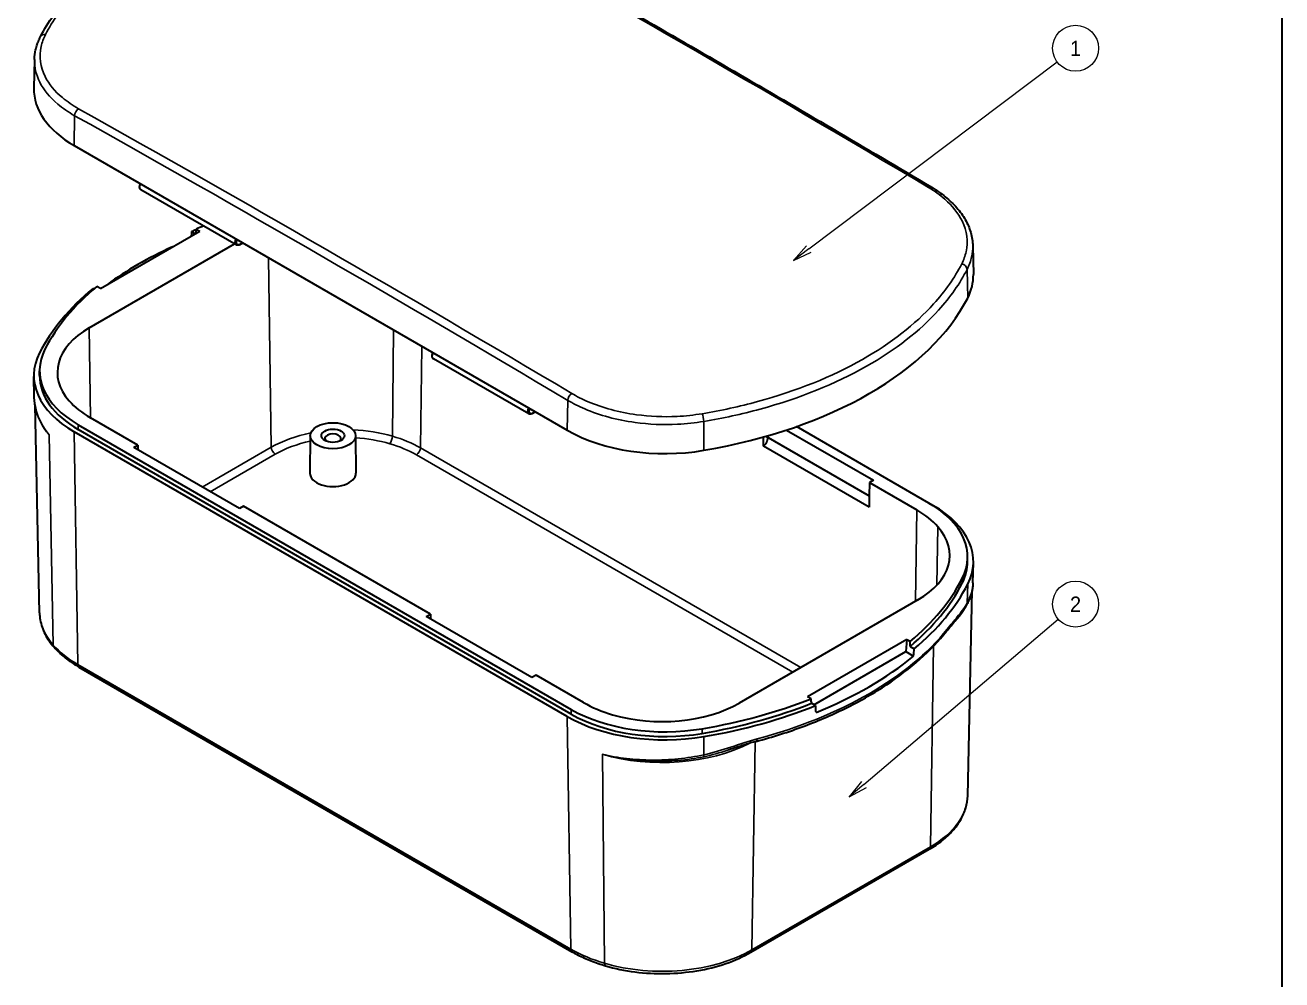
# Model space of a CAD drawing. Header units: millimetres. Extents: x -310 to 1154, y 4 to 285.
# Drawn here: x -158.3 to -49, y 46.3 to 129.3 of the extents above; entities that cross this region are included whole.
import ezdxf

# ---------------------------------------------------------------- set-up
doc = ezdxf.new("R2010")
doc.units = ezdxf.units.MM
for name, color, linetype, lineweight in [('Border (ISO)', 7, 'Continuous', 35), ('Symbol (TK)', 100, 'Continuous', 18), ('Visible (ISO)', 7, 'Continuous', 35), ('Visible Narrow (ISO)', 7, 'Continuous', 25)]:
    doc.layers.add(name, color=color, linetype=linetype, lineweight=lineweight)
doc.styles.add('Note Text (TK2)', font='')
doc.styles.get('Note Text (TK2)').set_extended_font_data('MS PGothic')

# ---------------------------------------------------------------- blocks, each defined once
blk = doc.blocks.new('図面枠 tk図枠')
at = {"layer": 'Border (ISO)'}
blk.add_line((405.4999999999999, 289), (405.4999999999999, 8.000000000000007), dxfattribs=at)
blk = doc.blocks.new('バルーン1')
at = {"layer": 'Symbol (TK)', "color": 100}
for p, q in [((343.7495372874341, 166.109011233492), (376.1847894253339, 190.515735871384)), ((343.4489047503536, 166.5085360483015), (341.7519132133865, 164.6058485480898)), ((343.7495372874341, 166.109011233492), (341.7519132133865, 164.6058485480898)), ((341.7519132133865, 164.6058485480898), (344.0501698245145, 165.7094864186825))]:
    blk.add_line(p, q, dxfattribs=at)
at = {"layer": 'Symbol (TK)'}
blk.add_circle((378.574215205844, 192.3137196459404), 3.000000044703483, dxfattribs=at)
at = {"layer": 'Symbol (TK)', "color": 7, "insert": (378.574215205844, 192.2903278333663), "char_height": 2.000000029802322, "attachment_point": 5, "style": 'Note Text (TK2)'}
blk.add_mtext('1', dxfattribs=at)
blk = doc.blocks.new('バルーン2')
at = {"layer": 'Symbol (TK)', "color": 100}
for p, q in [((350.9465662301813, 96.22818244977631), (376.2919072573405, 117.8186583668336)), ((350.6223330004037, 96.60880406333497), (349.043458162388, 94.60701630088843)), ((350.9465662301813, 96.22818244977631), (349.043458162388, 94.60701630088843)), ((349.043458162388, 94.60701630088843), (351.270799459959, 95.84756083621764))]:
    blk.add_line(p, q, dxfattribs=at)
at = {"layer": 'Symbol (TK)'}
blk.add_circle((378.574215205844, 119.7628466397264), 3.000000044703483, dxfattribs=at)
at = {"layer": 'Symbol (TK)', "color": 7, "insert": (378.574215205844, 119.7453027808779), "char_height": 2.000000029802322, "attachment_point": 5, "style": 'Note Text (TK2)'}
blk.add_mtext('2', dxfattribs=at)

msp = doc.modelspace()

# ---------------------------------------------------------------- linework, layer by layer
at = {"layer": 'Visible (ISO)'}
for p, q in [((-157.534722457071, 126.3397867099045), (-157.588070131248, 123.8445295568153)), ((-154.0742655781753, 118.8600380662463), (-111.1774701630865, 94.0935616859727)), ((-139.9857928035016, 110.2180330814506), (-148.2732788739859, 115.0028153951498)), ((-143.4650014131304, 111.5993244165609), (-143.1551398043589, 111.4204257333252)), ((-151.7950807467379, 106.4321535044602), (-143.1551398043589, 111.4204257333252)), ((-143.8610550885046, 111.3840207248685), (-143.5396251085803, 111.1984430394336)), ((-152.7602740180618, 103.0079686090757), (-140.1289344147815, 110.3006759292552)), ((-139.6872388284268, 110.238679473473), (-139.414436646824, 110.3961818864569)), ((-75.89724239771078, 110.1481272127174), (-75.84386045661915, 107.6512672762828)), ((-152.3654067866507, 106.3889002039853), (-152.4391322036274, 106.431465593323)), ((-151.7950807467379, 106.4321535044602), (-152.1049423555093, 106.611052187696)), ((-114.5299486807858, 95.52109462475158), (-122.8174347512701, 100.3058769384509)), ((-157.550279865033, 97.00277701361466), (-157.588070131248, 98.7703598285146)), ((-157.0889842039367, 98.85587183351716), (-157.0889842039367, 99.26412012398106)), ((-157.0960849525626, 78.22386324107009), (-157.4820880688469, 96.2785779382105)), ((-148.5419417447166, 92.7969191453617), (-152.6662233131905, 95.17807421913398)), ((-114.2313947057109, 95.54174101677398), (-113.9585925241082, 95.69924342975786)), ((-153.720712187582, 94.56926478364659), (-110.8239167724933, 69.80278840337286)), ((-110.8239167724933, 69.394540112909), (-153.720712187582, 94.16101649318273)), ((-92.10984107336527, 94.11469074115536), (-84.53643545255728, 89.74218296729963)), ((-79.71121840028522, 87.76571318378278), (-91.22800205927815, 94.41493132950109)), ((-111.1774701630866, 69.19041596767704), (-154.0742655781753, 93.95689234795083)), ((-133.5302628128438, 93.6239798183564), (-133.5651696193778, 90.35811786050031)), ((-129.6001525848583, 93.6239798183564), (-129.5652457783243, 90.35811786050031)), ((-94.11443670378401, 92.70593926973214), (-94.10240268115643, 93.50897080075947)), ((-93.89206331191635, 93.56837817932256), (-84.9073276482786, 88.38103862532364)), ((-148.8954951353099, 92.59279500012978), (-148.5419417447166, 92.7969191453617)), ((-139.7031069798847, 87.28556722409957), (-148.8954951353099, 92.59279500012978)), ((-148.5419417447166, 92.7969191453617), (-148.5356608132619, 92.38504455743168)), ((-84.92204854835887, 87.39871149370191), (-94.11443670378401, 92.70593926973214)), ((-84.53643545255728, 89.74218296729963), (-84.8899888431505, 89.53805882206768)), ((-84.8899888431505, 89.53805882206768), (-84.9073276482786, 88.38103862532364)), ((-84.8899888431505, 89.53805882206768), (-80.76570727467666, 87.15690374829548)), ((-139.3495535892915, 87.48969136933152), (-139.7031069798847, 87.28556722409957)), ((-123.0860976220009, 78.09998068866264), (-139.3495535892915, 87.48969136933152)), ((-84.9073276482786, 88.38103862532364), (-84.92204854835887, 87.39871149370191)), ((-79.71121840028522, 87.76571318378278), (-79.35766500969194, 87.56158903855089)), ((-76.3429463839305, 82.66260955298452), (-76.3429463839305, 83.07085784344838)), ((-75.88136092538346, 80.82306957259772), (-75.84386045661915, 82.57709754798196)), ((-76.33584563530448, 62.29801509494819), (-75.95385840166966, 80.16489292644127)), ((-80.67165656980534, 79.32700935835362), (-96.2076529968241, 70.35729763908529)), ((-123.4396510125941, 77.89585654343074), (-123.0860976220009, 78.09998068866264)), ((-114.247262857169, 72.5886287674005), (-123.4396510125941, 77.89585654343074)), ((-123.0860976220009, 78.09998068866264), (-123.0798166905461, 77.68810610073263)), ((-81.6368498411293, 75.90282446296914), (-90.2767907835082, 70.91455223410418)), ((-81.6368498411293, 75.90282446296914), (-81.71417962519944, 74.8375573651602)), ((-81.6368498411293, 75.90282446296914), (-81.32698823235783, 75.7239257797334)), ((-89.71552878399021, 70.21797627445216), (-81.71417962519944, 74.8375573651602)), ((-81.71417962519944, 74.8375573651602), (-81.04023548135733, 74.44845553229419)), ((-81.35220415329059, 75.29451881068849), (-80.99279838423973, 75.0870157931787)), ((-153.6620934620657, 73.49377037235115), (-110.765298046977, 48.72729399207742)), ((-113.8937094665758, 72.79275291263247), (-114.247262857169, 72.5886287674005)), ((-109.7694278981019, 70.41159783886025), (-113.8937094665758, 72.79275291263247)), ((-89.9669291747367, 70.73565355086845), (-90.2767907835082, 70.91455223410418)), ((-89.57087549936251, 70.13446066163317), (-89.93028126841337, 70.34196367914302)), ((-95.21178284794897, 48.67299379230246), (-79.67578642093017, 57.64270551157085))]:
    msp.add_line(p, q, dxfattribs=at)
for centre, major_axis, ratio, start_param, end_param in [((-145.5889842039368, 123.7590175518127), (-11.99999999999991, -6.1e-15), 0.5773502691896261, 6.270842399003552, 7.06858347057704), ((-124.4941398869865, 95.24997188835368), (33.999999999999, -2.0221e-12), 0.5773502691896257, 2.162918053327027, 2.176833871888998), ((-124.4941398869856, 38.64200770247902), (-22.80443840287539, -326.6003450468995), 0.0751374536216776, 4.492353554265561, 4.493536510390823), ((-124.4941398869391, 95.65822017877719), (-33.50000000008348, -5.9e-15), 0.5773502691896258, 5.291009189668802, 5.314391843359492), ((-119.6764976001099, 105.008102977818), (23.28236235935908, 332.9176009667063), 0.0736307712970752, 1.556793042280321, 1.557955686728464), ((-124.4941398869862, 94.63759945265787), (33.98690870130302, -2.0206e-12), 0.5773502691896258, 2.238053047938139, 2.474335932447093), ((-87.84294638393077, 107.5657552712802), (12.00000000000023, 7.4e-15), 0.5773502691896262, 5.995335667453897, 6.295528215355614), ((-124.4941398869856, 95.24997188835333), (-34.00000000000002, -9.6e-15), 0.577350269189626, 5.67714776208562, 5.995335667453891), ((-124.4941398869856, 95.65822017881719), (-33.50000000000002, -1.18e-14), 0.577350269189626, 5.681182444204751, 5.995335667453888), ((-108.9377907008816, 111.171655216444), (33.99999999999997, 2.07e-14), 0.5773502691896263, 5.000238620110387, 5.995335667453895), ((-146.0441507923072, 99.13041305677564), (-9.498032552431116, -1.9e-15), 0.5773502691896258, 5.497787143782137, 6.753845792323913), ((-145.5889842039367, 98.85587183351716), (-12.00000000000001, -7e-16), 0.5773502691896258, 5.99533566745389, 7.068583470577034), ((-145.5889842039366, 99.26412012398106), (-11.50000000000001, -2.6e-15), 0.577350269189626, 5.995335667453891, 7.068583470577032), ((-145.5889842039366, 98.85587183351716), (-11.50000000000004, -7e-16), 0.577350269189626, 0, 0.7853981633974457), ((-145.5889842039368, 99.26412012398102), (-10.00872753246395, -1.5e-15), 0.577350269189626, 0.4706604851443262, 0.7853981633974519), ((-102.6921887888479, 98.99254117153907), (11.99999999999999, 7.216e-13), 0.577350269189626, 3.926990816987002, 5.000238620110261), ((-131.5652076988511, 93.37203907912595), (-0.6973820393504907, -2e-16), 0.5773502691896258, 2.542496383294432, 6.882281577474945), ((-94.15324156585817, 93.1713797592459), (-0.3000000000000356, -0.5196152422706535), 0.577350269189626, 0.8769901088389352, 2.482693020673805), ((-131.5652076988511, 90.35099240278697), (1.999999999999996, 5e-16), 0.5773502691896258, 3.135421787032491, 6.289356173736895), ((-87.84294638393047, 83.07085784344838), (11.49999999999997, 1.9e-15), 0.577350269189626, 5.995335667453891, 7.068583470577034), ((-87.8429463839305, 82.66260955298452), (12, 1.5e-15), 0.5773502691896258, 5.995335667453892, 7.068583470577036), ((-87.8429463839305, 83.07085784344838), (10.00872753246413, 0), 0.577350269189626, 0.4706604851442773, 0.7853981633974474), ((-87.3877797955599, 83.20456491065374), (9.498032552431113, 1.5e-15), 0.5773502691896258, 5.497787143782137, 6.753845792323862), ((-87.84294638393062, 82.66260955298452), (11.5000000000001, 1.3e-15), 0.577350269189626, 5.995335667453893, 6.283185307179586), ((-108.9377907008816, 86.67675778861224), (33.50000000000002, 7.4e-15), 0.577350269189626, 5.681182444204754, 5.995335667453891), ((-108.9377907008817, 86.26850949814838), (33.50000000000013, 5.2e-15), 0.5773502691896261, 5.67985453483998, 5.995335667453889), ((-108.9377907008811, 86.26850949814826), (33.99999999999955, 5.2e-15), 0.5773502691896258, 5.677147762085618, 5.995335667453892), ((-108.9377907008815, 29.66054531227434), (22.80443840287538, 326.6003450468995), 0.0751374536216775, 4.857816245746017, 4.859144155110791), ((-108.9377907008814, 85.65613706245249), (-33.98690870130361, 2.0162e-12), 0.5773502691896258, 2.178725827434423, 2.533663152950841), ((-104.1201484140058, 96.02664058761337), (-23.28236235935928, -332.9176009667076), 0.073630771297075, 1.511085598788916, 1.51300756910132), ((-102.6921887888479, 74.49764374370733), (-10.00872753246427, -2.2e-15), 0.577350269189626, 0.7853981633974528, 1.100135841650651), ((-102.9237762225787, 74.23485319138541), (-9.498032552431104, 5.655e-13), 0.577350269189626, 1.100135841650811, 2.356194490192585), ((-108.9377907008815, 86.67675778861224), (33.50000000000001, 5.2e-15), 0.5773502691896257, 5.000238620110383, 5.314391843359521), ((-108.9377907008815, 86.26850949814826), (-33.49999999999984, 1.991e-12), 0.5773502691896258, 1.858645966520667, 2.174127099134645), ((-108.9377907008815, 86.26850949814838), (-33.99999999999999, 2.0236e-12), 0.5773502691896258, 1.858645966520668, 2.176833871889005), ((-108.9377907008815, 29.66054531227411), (24.88604458920017, -299.2725771155107), 0.0749357250098633, 1.70091894430087, 1.702246853665644), ((-113.7554329877572, 90.46370644523904), (-25.31947148863827, 305.0593156075027), 0.073437044935262, 4.63768343234298, 4.639605402655385), ((-102.692188788848, 74.08939545324341), (-11.99999999999996, -2.2e-15), 0.5773502691896258, 0.7853981633974492, 1.858645966520592), ((-102.692188788848, 74.49764374370727), (11.49999999999999, 6.883e-13), 0.5773502691896257, 3.926990816987, 5.000238620110259), ((-102.692188788848, 74.08939545324341), (-11.5, -1.9e-15), 0.5773502691896258, 0.7853981633974492, 1.85864596652059)]:
    msp.add_ellipse(centre, major_axis=major_axis, ratio=ratio, start_param=start_param, end_param=end_param, dxfattribs=at)
for major_axis in [(-1.965092528836963, -5e-16), (-0.9999999999999992, -6.01e-14)]:
    msp.add_ellipse((-131.5652076988511, 93.61697872649783), major_axis=major_axis, ratio=0.5773502691896258, dxfattribs=at)
for points, knots in [([(-157.0095686028713, 128.3404191698353), (-156.6833368711867, 128.9742460837441), (-156.3030417324857, 129.5973336452658), (-155.439106467718, 130.8161361182677), (-154.9554691660451, 131.4118567121994), (-153.8903542739014, 132.5705896552765), (-153.3088784161802, 133.133604283321), (-152.054245866445, 134.2220096749962), (-151.3810926095459, 134.7474003526068), (-149.9498498609574, 135.7560355037265), (-149.1917482816168, 136.2392870061571), (-147.5980106323225, 137.1594225378486), (-146.7623789167551, 137.5963016943355), (-145.02177105027, 138.4197624651611), (-144.1168025465383, 138.8063407628285), (-142.2462882718295, 139.5257135449838), (-141.2807310308078, 139.8585115436281), (-139.2983504241565, 140.4672868386493), (-138.2815347274857, 140.7432604057865), (-136.2065636574702, 141.235816009976), (-135.1484163365843, 141.4523966289873), (-134.0747307216947, 141.6382773587075)], [4.15e-13, 4.15e-13, 4.15e-13, 4.15e-13, 0.3328231298921161, 0.3328231298921161, 0.6656462597838173, 0.6656462597838173, 0.9984693896755183, 0.9984693896755183, 1.331292519567219, 1.331292519567219, 1.66411564945892, 1.66411564945892, 1.996938779350621, 1.996938779350621, 2.329761909242323, 2.329761909242323, 2.662585039134024, 2.662585039134024, 2.995408169025725, 2.995408169025725, 3.328231298917426, 3.328231298917426, 3.328231298917426, 3.328231298917426]), ([(-122.4025822219666, 140.0151520323412), (-119.5430060100686, 138.4129345680497), (-116.6831541123883, 136.8008066549724), (-110.9630021580457, 133.5567882084773), (-108.1027021015071, 131.9248976751288), (-102.3817570592209, 128.641412977665), (-99.5211120735972, 126.9898188136199), (-93.79958041614569, 123.6669865544519), (-90.93869374444166, 121.9957484594001), (-85.21678196735166, 118.6336887459092), (-82.35575686208958, 116.9428671275417), (-79.49471416914838, 115.2422843042548)], [1.555769873217585, 1.555769873217585, 1.555769873217585, 1.555769873217585, 1.561780454648509, 1.561780454648509, 1.567791036079434, 1.567791036079434, 1.573801617510358, 1.573801617510358, 1.579812198941283, 1.579812198941283, 1.585822780372208, 1.585822780372208, 1.585822780372208, 1.585822780372208]), ([(-157.534722457071, 126.3397867099045), (-157.5318092089338, 126.4760495060818), (-157.5223252909867, 126.6122837283609), (-157.4903153267329, 126.8839924907232), (-157.4677899209318, 127.0194659525122), (-157.4099105726141, 127.2889943894293), (-157.3745575693471, 127.4230487323398), (-157.2913261338178, 127.6891527981131), (-157.2434486863218, 127.8212023734457), (-157.1355311529372, 128.0827951368759), (-157.0754918961011, 128.2123385650248), (-157.0095686028707, 128.3404191698362)], [0.9131181095284553, 0.9131181095284553, 0.9131181095284553, 0.9131181095284553, 0.9761905632435119, 0.9761905632435119, 1.039263016958568, 1.039263016958568, 1.102335470673625, 1.102335470673625, 1.165407924388681, 1.165407924388681, 1.228480378103738, 1.228480378103738, 1.228480378103738, 1.228480378103738]), ([(-148.3444223249814, 115.5519115216005), (-148.3545833774348, 115.5301907248644), (-148.3636948389384, 115.5080778910734), (-148.3893750226519, 115.4360833859327), (-148.4013947351598, 115.3854432399899), (-148.4119723891424, 115.2856103437638), (-148.4104709058692, 115.23638213799), (-148.3910404912315, 115.1462034955578), (-148.3739182463202, 115.104655814979), (-148.3275130213309, 115.0425430975057), (-148.3022983668178, 115.0195698071482), (-148.2732788739859, 115.0028153951498)], [0.9143746533845762, 0.9143746533845762, 0.9143746533845762, 0.9143746533845762, 1.071640816872762, 1.071640816872762, 1.421861218547038, 1.421861218547038, 1.775565127154937, 1.775565127154937, 2.108106446567192, 2.108106446567192, 2.356194490192346, 2.356194490192346, 2.356194490192346, 2.356194490192346]), ([(-79.49471416914852, 115.242284304255), (-79.05844675896788, 114.9829701507321), (-78.65375138263002, 114.7030762449368), (-77.91716709656681, 114.1067494977015), (-77.58527038772306, 113.7903083682724), (-77.00337531305706, 113.1260702625212), (-76.75336459904406, 112.7782246992055), (-76.34409181368511, 112.0576016402637), (-76.18489816170492, 111.6847523522223), (-75.96555480890939, 110.9240627703362), (-75.90554077395814, 110.5362712697857), (-75.89724239771078, 110.1481272127174)], [3e-16, 3e-16, 3e-16, 3e-16, 0.1769721455153129, 0.1769721455153129, 0.3539442910306255, 0.3539442910306255, 0.5309164365459383, 0.5309164365459383, 0.7078885820612509, 0.7078885820612509, 0.8848607275765635, 0.8848607275765635, 0.8848607275765635, 0.8848607275765635]), ([(-139.6872388284268, 110.238679473473), (-139.7059068831579, 110.2279014670487), (-139.7250107656418, 110.2185293000935), (-139.7640155395084, 110.2030382496765), (-139.7839226904883, 110.1969161666603), (-139.8244105139571, 110.1885509144496), (-139.8450049974242, 110.1863114206742), (-139.8863956030444, 110.1865563217281), (-139.9072011068352, 110.1890632276576), (-139.9477713832605, 110.199511408768), (-139.9675101081522, 110.207477562369), (-139.9857928035016, 110.2180330814506)], [3.141592653589787, 3.141592653589787, 3.141592653589787, 3.141592653589787, 3.298672286269278, 3.298672286269278, 3.455751918948768, 3.455751918948768, 3.612831551628259, 3.612831551628259, 3.769911184307749, 3.769911184307749, 3.92699081698724, 3.92699081698724, 3.92699081698724, 3.92699081698724]), ([(-122.8885782022656, 100.8549730649015), (-122.898739254719, 100.8332522681653), (-122.9078507162226, 100.8111394343744), (-122.9335308999361, 100.7391449292337), (-122.945550612444, 100.6885047832908), (-122.9561282664266, 100.5886718870647), (-122.9546267831534, 100.539443681291), (-122.9351963685157, 100.4492650388588), (-122.9180741236044, 100.40771735828), (-122.8716688986151, 100.3456046408067), (-122.846454244102, 100.3226313504491), (-122.8174347512701, 100.3058769384509)], [0.9143746533845863, 0.9143746533845863, 0.9143746533845863, 0.9143746533845863, 1.071640816872762, 1.071640816872762, 1.42186121854704, 1.42186121854704, 1.775565127154937, 1.775565127154937, 2.108106446567192, 2.108106446567192, 2.356194490192346, 2.356194490192346, 2.356194490192346, 2.356194490192346]), ([(-157.3451664589991, 95.6795130558999), (-157.370535388591, 95.76683425418929), (-157.3935862408897, 95.85442039234914), (-157.4350092912498, 96.02994985345617), (-157.4533814676732, 96.11789308488368), (-157.48542445971, 96.29396148027963), (-157.4990857073701, 96.3819978296396), (-157.5217689335417, 96.5586375027633), (-157.5307828057545, 96.6472291653792), (-157.5440864501682, 96.82477706396884), (-157.5483761409356, 96.91373318471541), (-157.550279865033, 97.0027770136146)], [0.3263249576708795, 0.3263249576708795, 0.3263249576708795, 0.3263249576708795, 0.3645953741717202, 0.3645953741717202, 0.402865790672561, 0.402865790672561, 0.4411362071734019, 0.4411362071734019, 0.4794066236742426, 0.4794066236742426, 0.5176770401750835, 0.5176770401750835, 0.5176770401750835, 0.5176770401750835]), ([(-114.2313947057109, 95.54174101677398), (-114.2500627604421, 95.5309630103497), (-114.269166642926, 95.52159084339445), (-114.3081714167926, 95.50609979297751), (-114.3280785677725, 95.49997770996129), (-114.3685663912413, 95.49161245775065), (-114.3891608747084, 95.48937296397526), (-114.4305514803285, 95.48961786502912), (-114.4513569841194, 95.49212477095858), (-114.4919272605447, 95.50257295206904), (-114.5116659854364, 95.51053910567003), (-114.5299486807858, 95.52109462475158)], [3.141592653589793, 3.141592653589793, 3.141592653589793, 3.141592653589793, 3.298672286269282, 3.298672286269282, 3.455751918948771, 3.455751918948771, 3.61283155162826, 3.61283155162826, 3.769911184307749, 3.769911184307749, 3.92699081698724, 3.92699081698724, 3.92699081698724, 3.92699081698724]), ([(-75.88136092538346, 80.82306957259772), (-75.8841162269192, 80.69419449093444), (-75.8935917474028, 80.56517491029246), (-75.92590574792354, 80.307832978666), (-75.94874311111332, 80.17951284063764), (-76.00747508205606, 79.92449206820811), (-76.04336786977044, 79.79779275525368), (-76.12772268199583, 79.54681230592843), (-76.17618271182025, 79.42253158143268), (-76.28506089407719, 79.17703766781187), (-76.34547722400248, 79.05582425908938), (-76.4115346863017, 78.9363938218251)], [0.5458370716626795, 0.5458370716626795, 0.5458370716626795, 0.5458370716626795, 0.608677255997673, 0.608677255997673, 0.6715174403326665, 0.6715174403326665, 0.73435762466766, 0.73435762466766, 0.7971978090026535, 0.7971978090026535, 0.8600379933376469, 0.8600379933376469, 0.8600379933376469, 0.8600379933376469]), ([(-78.17195900052099, 76.61093640941868), (-78.03747959513834, 76.77862555694679), (-77.90649880000458, 76.93725729422118), (-77.65200169663228, 77.24376940263159), (-77.52846927497444, 77.39157226192742), (-77.28834157153156, 77.68342929728959), (-77.1717268906579, 77.82740954212863), (-76.94441925331012, 78.12061768240766), (-76.8336538831849, 78.26983343132912), (-76.61767230520607, 78.58631070918472), (-76.51233495527674, 78.7541491551209), (-76.4115346863017, 78.9363938218251)], [0, 0, 0, 0, 0.0981167279900667, 0.0981167279900667, 0.1962334559801334, 0.1962334559801334, 0.2943501839702001, 0.2943501839702001, 0.3924669119602667, 0.3924669119602667, 0.4905836399503335, 0.4905836399503335, 0.4905836399503335, 0.4905836399503335]), ([(-157.0960849525626, 78.22386324107009), (-157.0915398167535, 78.01127135558835), (-157.0700842498914, 77.79889934034657), (-156.9939172419551, 77.37761417072232), (-156.9392154053996, 77.16871052775048), (-156.7978604949567, 76.75696059452702), (-156.7112183694328, 76.55411494916592), (-156.5076880509059, 76.15647069990104), (-156.390806740323, 75.96166704035437), (-156.1286197013674, 75.58156985691289), (-155.9833160867513, 75.39627033576227), (-155.8247023302901, 75.2162856276338)], [2.368537398368378, 2.368537398368378, 2.368537398368378, 2.368537398368378, 2.460200913762037, 2.460200913762037, 2.551864429155696, 2.551864429155696, 2.643527944549355, 2.643527944549355, 2.735191459943014, 2.735191459943014, 2.826854975336672, 2.826854975336672, 2.826854975336672, 2.826854975336672]), ([(-94.74438576087861, 67.02326677731685), (-93.30482292182054, 67.40808904610248), (-91.91133687999942, 67.85171039090466), (-89.24347664798125, 68.84842636294519), (-87.96911622460178, 69.4015119429742), (-85.56421215630932, 70.60717055024872), (-84.43367648405454, 71.25973417975825), (-82.33850315682969, 72.65280151187011), (-81.37386531969298, 73.39330047426017), (-79.62982068415235, 74.94936641365308), (-78.8504080350138, 75.76494411854219), (-78.17195900052104, 76.61093640941863)], [4.360610881366542, 4.360610881366542, 4.360610881366542, 4.360610881366542, 4.501322120973801, 4.501322120973801, 4.64203336058106, 4.64203336058106, 4.782744600188319, 4.782744600188319, 4.923455839795578, 4.923455839795578, 5.064167079402835, 5.064167079402835, 5.064167079402835, 5.064167079402835]), ([(-155.8247023302902, 75.21628562763374), (-155.7109191714276, 75.08717180362032), (-155.5905579542321, 74.96064940324175), (-155.3372753393218, 74.71312192570377), (-155.2043537099453, 74.59211641632805), (-154.9265477632711, 74.35593145436957), (-154.7816631966639, 74.24075176202575), (-154.4805382077497, 74.01651266211485), (-154.3242975710967, 73.90745315591397), (-154.0010837398624, 73.69573902302068), (-153.834110386997, 73.59308439026535), (-153.6620934620657, 73.49377037235115)], [2.826854975336672, 2.826854975336672, 2.826854975336672, 2.826854975336672, 2.889802510987296, 2.889802510987296, 2.95275004663792, 2.95275004663792, 3.015697582288544, 3.015697582288544, 3.078645117939168, 3.078645117939168, 3.141592653589793, 3.141592653589793, 3.141592653589793, 3.141592653589793]), ([(-94.74438576087861, 67.02326677731685), (-94.90322672865464, 66.98080559400675), (-95.0635833717127, 66.93539467569173), (-95.38654111494992, 66.84031442473673), (-95.54915075460883, 66.79063778764242), (-95.87620221585169, 66.68832734179011), (-96.04064447338743, 66.63568977355624), (-96.37116215382326, 66.52860348850419), (-96.53723807516965, 66.47415108401998), (-96.87108911873548, 66.36451230936535), (-97.03886543531252, 66.30932103838643), (-97.20763740359457, 66.25433189537779)], [0, 0, 0, 0, 0.0541124966958091, 0.0541124966958091, 0.1082249933916182, 0.1082249933916182, 0.1623374900874273, 0.1623374900874273, 0.2164499867832364, 0.2164499867832364, 0.2705624834790456, 0.2705624834790456, 0.2705624834790456, 0.2705624834790456]), ([(-79.67578642093017, 57.64270551157085), (-79.27189116003728, 57.87589454917173), (-78.89700849331021, 58.12841567574929), (-78.21419277954234, 58.66821098847856), (-77.9062392031211, 58.95550049796373), (-77.36577073399317, 59.56050970113029), (-77.13324681895826, 59.87828637785793), (-76.7522861462889, 60.53853794603788), (-76.60391825584014, 60.88108807000816), (-76.39945809775793, 61.58155844214815), (-76.34351202494236, 61.9394312601841), (-76.33584563530448, 62.29801509494819)], [4.712388980384689, 4.712388980384689, 4.712388980384689, 4.712388980384689, 4.867000031428972, 4.867000031428972, 5.021611082473254, 5.021611082473254, 5.176222133517537, 5.176222133517537, 5.33083318456182, 5.33083318456182, 5.485444235606104, 5.485444235606104, 5.485444235606104, 5.485444235606104]), ([(-110.765298046977, 48.72729399207736), (-110.5932811220457, 48.62797997416311), (-110.4162205255883, 48.53200661958073), (-110.0526835842049, 48.34700847134826), (-109.8662071926042, 48.25798375410596), (-109.4845382023403, 48.0871392247505), (-109.2893456006873, 48.00531949972776), (-108.8909725858996, 47.84912779925588), (-108.6877922042578, 47.77475591116178), (-108.2742004164233, 47.63368657673197), (-108.0637890681624, 47.56698921214661), (-107.8501541109961, 47.50423306021224)], [3.141592653589793, 3.141592653589793, 3.141592653589793, 3.141592653589793, 3.204540189240433, 3.204540189240433, 3.267487724891074, 3.267487724891074, 3.330435260541714, 3.330435260541714, 3.393382796192355, 3.393382796192355, 3.456330331842996, 3.456330331842996, 3.456330331842996, 3.456330331842996]), ([(-107.8501541109961, 47.50423306021224), (-107.0356917285124, 47.26498136798932), (-106.1721342064102, 47.08596151180233), (-104.3976715015731, 46.85745933869571), (-103.4868779712802, 46.80800962937843), (-101.6720657976801, 46.84130150818226), (-100.7681666359093, 46.92403848277035), (-99.02082918281074, 47.21738258166749), (-98.17749647613422, 47.42794714649682), (-96.60107300016698, 47.96634960254869), (-95.86803106840009, 48.29410870556978), (-95.21178284794897, 48.67299379230246)], [3.456330331842996, 3.456330331842996, 3.456330331842996, 3.456330331842996, 3.707542061551335, 3.707542061551335, 3.958753791259674, 3.958753791259674, 4.209965520968013, 4.209965520968013, 4.461177250676351, 4.461177250676351, 4.712388980384689, 4.712388980384689, 4.712388980384689, 4.712388980384689])]:
    msp.add_open_spline(points, degree=3, knots=knots, dxfattribs=at)
at = {"layer": 'Visible Narrow (ISO)'}
for p, q in [((-154.0742655781753, 118.8600380662463), (-154.0352423852702, 121.4640596236249)), ((-139.4425026667901, 110.4123858106394), (-139.6665389198868, 110.2830384196057)), ((-136.9341189097981, 92.61536256872563), (-137.1812561386899, 109.1068545189366)), ((-76.3366676655935, 105.5989007557364), (-76.38757540275618, 108.0910964320819)), ((-152.64273401792, 95.16451266818643), (-152.7602740180618, 103.0079686090757)), ((-126.3871153689219, 93.5816206993076), (-126.2984940382306, 102.8236888907098)), ((-123.9526613710102, 92.56106236895067), (-123.8203096121833, 101.3929084452299)), ((-111.1774701630865, 94.0935616859727), (-111.1384469701814, 96.69758324335152)), ((-113.9866585440743, 95.7154473539404), (-114.210694797171, 95.58609996290674)), ((-153.720712187582, 94.16101649318273), (-153.720712187582, 94.56926478364659)), ((-99.28549683682957, 92.34938805613638), (-99.3005692144966, 94.86227328693059)), ((-155.8951471349324, 75.40885442375435), (-156.2454546935592, 93.69137303113125)), ((-154.0742655781753, 93.95689234795083), (-153.7655930047651, 73.71556510301497)), ((-136.9341189097981, 92.61536256872563), (-142.9343511102596, 89.15112689258888)), ((-142.2334685344368, 88.7464721487673), (-136.5806193670987, 92.01014613721833)), ((-124.3061609137096, 91.95584593744337), (-91.5520154440236, 73.04523123344399)), ((-90.8511328682008, 73.44988597726558), (-123.9526613710102, 92.56106236895067)), ((-80.88488893597852, 79.20389959434362), (-80.76570727467666, 87.15690374829548)), ((-79.01872681767043, 80.61152457028624), (-78.92247811422465, 85.69128227906157)), ((-76.81609594552425, 80.7777073089216), (-76.81609594552425, 81.18595559938554)), ((-76.36971264481188, 79.08933052628066), (-76.33666766559355, 80.6957550374406)), ((-79.57228687823076, 57.86450024223461), (-79.3060661255115, 75.32203239564552)), ((-110.8687975896764, 48.94908872274118), (-153.7655930047651, 73.71556510301497)), ((-111.1774701630866, 69.19041596767704), (-110.8687975896764, 48.94908872274118)), ((-110.8239167724933, 69.394540112909), (-110.8239167724933, 69.80278840337286)), ((-99.42744233483047, 67.72304038431582), (-99.42744233483047, 68.13128867477968)), ((-99.28549683682971, 67.44624233784072), (-99.29528054427406, 65.85324772820104)), ((-95.10828330524956, 48.89478852296628), (-94.83219269566801, 66.99954048085294)), ((-108.1141699192151, 65.90276281022147), (-107.9359344542412, 47.71959007243498)), ((-79.57228687823076, 57.86450024223461), (-95.10828330524956, 48.89478852296628))]:
    msp.add_line(p, q, dxfattribs=at)
for centre, major_axis, ratio, start_param, end_param in [((-76.27930698290469, -1506.233589251741), (1035.683890557976, -1733.345792330822), 0.567186184392591, 2.332592377751399, 2.362645284906024), ((-156.5649999244288, 128.111598956244), (-0.4445686784439131, 0.2288202135883513), 0.7844127902660896, 5.116694044971922, 6.283185307179597), ((-153.6817428425708, 121.6610277646682), (-0.244202811301856, -0.4363083622309406), 0.5858075653539875, 3.930098706541068, 5.472577000392568), ((-157.4961140738131, -1553.117211510113), (982.5709663569643, -1763.424203716277), 0.587338487501747, 2.350048328357248, 2.380101235511872), ((-157.1526236049607, -1552.925820373746), (-982.8142372077401, 1763.860802924668), 0.5873384875017511, 5.491640981946804, 5.521693889101419), ((-148.0267698869716, 115.4378436343291), (0.2446827646851036, 0.4360677302486707), 0.5853545368463263, 1.683988572587125, 3.134413364815976), ((-79.75018774529642, 114.8124782411399), (0.2554735761480583, 0.4298060631150776), 0.5684598068226467, 0, 0.7818024298926503), ((-139.732301790516, 110.6490302460557), (-0.2551587811730021, -0.4300209718837093), 0.569233382856641, 4.839549814295313, 6.289974606523906), ((-139.6616018819761, 110.6067866518101), (0.2051398042120983, 0.3434262931108087), 0.5671876532381019, 1.726774570477932, 3.935418099031857), ((-139.7372388284267, 110.3252820138514), (0.0500000000000175, -0.0866025403784164), 0.5773502691897439, 0, 0.767944870877387), ((-76.86693066343847, 108.165911306741), (0.4452793441943114, -0.2274341786838598), 0.7814091653051938, 0.3979694637002176, 1.929962437158543), ((-122.5709257642558, 100.7409051776301), (0.2446827646851038, 0.4360677302486704), 0.5853545368463263, 1.683988572587146, 3.134413364816017), ((-110.784947427482, 96.89455138439492), (-0.2556687503642247, -0.4296899930033173), 0.5687626130740719, 3.945386744587235, 5.487865038438718), ((-146.0441507923072, 96.68804822908493), (-11.44581967409017, -2.3e-15), 0.5773502691896258, 0.1037321945647672, 0.4706604851443282), ((-114.2764576678002, 95.95209178935676), (-0.2551587811730025, -0.4300209718837092), 0.5692333828566408, 4.839549814295336, 6.289974606523928), ((-114.2057577592603, 95.90984819511112), (0.205139804212098, 0.3434262931108086), 0.5671876532381024, 1.726774570477902, 3.935418099031771), ((-114.2813947057109, 95.62834355715243), (0.0499999999999984, -0.0866025403784404), 0.5773502691896276, 0, 0.7679448708775043), ((-99.44249309350212, 95.13190426063142), (0.0831718599503083, -0.4930339153774296), 0.2332615083802466, 0.9533374141086223, 2.48533038756763), ((-130.5081543652884, 88.9053302091499), (-9.087686210174313, -5.433e-13), 0.577350269189626, 4.241728495240295, 4.636446696501024), ((-130.5081543652884, 88.90533020914995), (-9.087686210174223, -1.1e-15), 0.5773502691896257, 5.045952745204353, 5.497787143782137), ((-130.5081543652885, 88.50420683377865), (8.587762362595925, -5.103e-13), 0.5773502691896258, 1.931043974454071, 2.356194490192589), ((-130.5081543652884, 88.50420683377853), (8.587762362596086, 2e-15), 0.577350269189626, 1.10013584165058, 1.464629031868455), ((-126.6138183627793, 93.33149761087469), (0.1409226506123009, 0.4797299308406733), 0.3702608312593417, 3.812278313288409, 5.365621347563613), ((-130.7397417990193, 88.64253965682796), (-9.598381190207403, -5.718e-13), 0.5773502691896257, 3.926990816987004, 4.241728495240209), ((-136.5806193670987, 92.41839442768219), (-0.249999999999971, 0.4330127018922291), 0.5773502691896258, 0.8028514559176188, 2.356194490192585), ((-130.7397417990191, 88.2414162814568), (9.098457342628912, 7e-16), 0.577350269189626, 0.7853981633974465, 1.10013584165058), ((-124.3061609137096, 92.36409422790727), (0.2499999999999731, 0.4330127018922329), 0.577350269189626, 3.926990816987, 5.480333851261966), ((-87.38777979556004, 80.76220008296308), (11.44581967409029, 2.2e-15), 0.5773502691896258, 5.761097083651806, 6.075149776122857), ((-76.84906790549354, 79.17839523112622), (0.4375332191918694, -0.2420014093011182), 0.8117575911483749, 4.69e-13, 0.389364355310027), ((-146.0441507923073, 78.30262532802612), (-11.05277608031774, -1.9e-15), 0.577350269189626, 0.0123429081760289, 0.4706604851443279), ((-108.9377907008815, 85.0366397116643), (-33.9736650861639, 2.0236e-12), 0.577350269189626, 2.004416391174439, 2.70797258921091), ((-78.56202085268285, 76.92374905540339), (0.3900618521618341, -0.3128126459847293), 0.7409303921938503, 0, 0.5186861231697542), ((-155.4495805226807, 75.54686637337653), (-0.3751218076094628, -0.3305807457427443), 0.7277180659443813, 5.730396214472651, 6.283185307179536), ((-145.5889842039367, 78.43633239523149), (-11.56347106035074, -7e-16), 0.5773502691896258, 0.4706604851443253, 0.7853981633974492), ((-153.4120934620657, 73.92678307424336), (-0.2499999999999901, -0.4330127018922097), 0.577350269189626, 5.515240436302049, 6.283185307179566), ((-102.9237762225787, 71.79248836369476), (11.44581967409021, 6.854e-13), 0.577350269189626, 4.241728495240367, 5.442484952866143), ((-94.87351117304704, 67.50630572805716), (0.1291254121684083, -0.4830389507403087), 0.3430580425964201, 1.23e-13, 0.8913997877506206), ((-99.43720442328761, 66.13712853208557), (0.1047234234196285, -0.4889100168612728), 0.2011047218736642, 0.3617955810673541, 0.9088925709268512), ((-87.3877797955599, 62.37677718190423), (11.05277608031779, 2.3e-15), 0.5773502691896257, 5.497787143782135, 6.270842399003554), ((-79.92578642093014, 58.075718213463), (0.249999999999987, -0.4330127018921968), 0.5773502691896258, 9.36e-14, 0.767944870877637), ((-110.515298046977, 49.16030669396963), (-0.2499999999999932, -0.4330127018922151), 0.5773502691896258, 5.515240436302092, 6.283185307179587), ((-102.6921887888479, 53.66985601495781), (-11.56347106035094, -3.3e-15), 0.577350269189626, 0.7853981633974492, 1.100135841650649), ((-102.9237762225787, 53.40706546263589), (-11.05277608031778, 6.573e-13), 0.577350269189626, 1.100135841650811, 2.356194490192587), ((-95.46178284794891, 49.10600649419468), (0.249999999999987, -0.4330127018922003), 0.577350269189626, 1.022e-13, 0.7679448708776623), ((-107.7092314603838, 47.98396299105286), (-0.1409226506122977, -0.4797299308406569), 0.3702608312592784, 5.400527932603959, 6.283185307179322)]:
    msp.add_ellipse(centre, major_axis=major_axis, ratio=ratio, start_param=start_param, end_param=end_param, dxfattribs=at)
for points, knots in [([(-156.5748659889574, 128.5222219618622), (-155.958535045804, 129.7196748816882), (-155.1388268178641, 130.8832450886431), (-152.518918451138, 133.7632721928651), (-150.4237856725864, 135.3912985586707), (-145.2865782359537, 138.3063088643279), (-142.1871043098392, 139.5586471752952), (-137.2602754781483, 140.9140553835783), (-135.6459165072034, 141.2734201965317), (-133.9937141648776, 141.559456046112)], [4.15e-13, 4.15e-13, 4.15e-13, 4.15e-13, 0.651244656780449, 0.651244656780449, 1.693236107628503, 1.693236107628503, 2.811435512471255, 2.811435512471255, 3.328231298917426, 3.328231298917426, 3.328231298917426, 3.328231298917426]), ([(-153.6908950529073, 122.0700536989353), (-154.2166038813689, 122.3642941603835), (-154.6909955477579, 122.6885112933622), (-155.7676411802063, 123.5935112369645), (-156.274871229233, 124.2116092421687), (-157.02860213238, 125.7061016509744), (-157.1492490811951, 126.6039995191491), (-156.8772189107436, 127.8340797014456), (-156.7500145703967, 128.1819304633142), (-156.5748659889573, 128.522221961863)], [4e-16, 4e-16, 4e-16, 4e-16, 0.2229508626336517, 0.2229508626336517, 0.5796722428474939, 0.5796722428474939, 1.043410037125488, 1.043410037125488, 1.228480378103738, 1.228480378103738, 1.228480378103738, 1.228480378103738]), ([(-157.5341794650237, 126.3398128130715), (-157.5478023571874, 125.6762909781349), (-157.3929229080607, 125.013495192956), (-156.7313768496304, 123.7008766991888), (-156.2021341674831, 123.055409888934), (-155.0787568600776, 122.1101613963141), (-154.5837728555187, 121.7714784625558), (-154.0352423852702, 121.4640596236251)], [-0.9131181095284553, -0.9131181095284553, -0.9131181095284553, -0.9131181095284553, -0.5796722428474939, -0.5796722428474939, -0.2229508626336517, -0.2229508626336517, -4e-16, -4e-16, -4e-16, -4e-16]), ([(-79.74103553495993, 115.2198085701771), (-79.21532670649836, 114.9073310926693), (-78.74093504010935, 114.5654923319333), (-77.6642894076609, 113.6171424930984), (-77.15705935863423, 112.9748168063949), (-76.40332845548724, 111.432893050825), (-76.2826815066721, 110.5143331116426), (-76.5547116771236, 109.2662613310723), (-76.68191601747046, 108.914508638339), (-76.85706459890991, 108.5715960386163)], [3e-16, 3e-16, 3e-16, 3e-16, 0.2229508626336514, 0.2229508626336514, 0.5796722428474933, 0.5796722428474933, 1.043410037125487, 1.043410037125487, 1.228480378103739, 1.228480378103739, 1.228480378103739, 1.228480378103739]), ([(-76.3875754027573, 108.0910964320803), (-76.20482163573064, 108.4488390369465), (-76.07209295442996, 108.8157775743006), (-75.92176191929966, 109.5052663164604), (-75.89082669438778, 109.826614763726), (-75.89791575801632, 110.1481102970179)], [-1.228480378103739, -1.228480378103739, -1.228480378103739, -1.228480378103739, -1.043410037125487, -1.043410037125487, -0.8848607275765626, -0.8848607275765626, -0.8848607275765626, -0.8848607275765626]), ([(-76.85706459890977, 108.5715960386171), (-77.47339554206317, 107.3649197168927), (-78.29310377000309, 106.193784223312), (-80.91301213672918, 103.2987711861256), (-83.00814491528072, 101.6661594281876), (-88.14535235191462, 98.75170758438048), (-91.24482627803074, 97.50525600800182), (-96.17165510972205, 96.16616718623987), (-97.78601408066542, 95.81307856502816), (-99.43821642298956, 95.53436195436734)], [4.202e-13, 4.202e-13, 4.202e-13, 4.202e-13, 0.6512446567804524, 0.6512446567804524, 1.693236107628503, 1.693236107628503, 2.811435512471764, 2.811435512471764, 3.328231298917432, 3.328231298917432, 3.328231298917432, 3.328231298917432]), ([(-99.30056921448802, 94.86227328693201), (-97.62408721543534, 95.14514111891543), (-95.98600484252997, 95.50346598118716), (-90.98677520829793, 96.862356592707), (-87.84175407385366, 98.12716962229575), (-82.62905360037362, 101.0844545868469), (-80.5031315602237, 102.7410235813261), (-77.84472041403913, 105.6784674486099), (-77.01296506820688, 106.8667565169792), (-76.38757540275682, 108.0910964320812)], [-3.328231298917432, -3.328231298917432, -3.328231298917432, -3.328231298917432, -2.811435512471764, -2.811435512471764, -1.693236107628503, -1.693236107628503, -0.6512446567804524, -0.6512446567804524, -4.202e-13, -4.202e-13, -4.202e-13, -4.202e-13]), ([(-111.1384469701814, 96.69758324335147), (-110.6808755326925, 96.42566305713366), (-110.1859971455856, 96.17547292783729), (-108.3514820375194, 95.38970067974844), (-106.8503551834551, 94.98630610771733), (-104.0664503375594, 94.60780661937581), (-102.8141689216204, 94.55483947482463), (-100.8080758078964, 94.65425517436528), (-100.0435749920481, 94.73686292246028), (-99.3005692144966, 94.86227328693052)], [-1.22848040605991, -1.22848040605991, -1.22848040605991, -1.22848040605991, -1.042406456693229, -1.042406456693229, -0.5791146981629051, -0.5791146981629051, -0.2227364223703481, -0.2227364223703481, 0, 0, 0, 0]), ([(-99.43821642299822, 95.53436195436574), (-100.1503074431131, 95.41423647667789), (-100.8829991015679, 95.33517204402807), (-102.8056218357853, 95.24026597681126), (-104.0057964020772, 95.29135489079795), (-106.6738573311486, 95.65503836115516), (-108.1125137751538, 96.0423108377634), (-109.8706746147527, 96.79642909710658), (-110.3449544659314, 97.03652012254592), (-110.7834789902781, 97.29744548494521)], [0, 0, 0, 0, 0.2227364223703481, 0.2227364223703481, 0.5791146981629051, 0.5791146981629051, 1.042406456693229, 1.042406456693229, 1.22848040605991, 1.22848040605991, 1.22848040605991, 1.22848040605991]), ([(-76.36971264481187, 79.08933052628066), (-76.62820407712167, 78.62144163158274), (-76.91723062308105, 78.24904862099248), (-77.506431600817, 77.52378742121567), (-77.79524837690877, 77.18579368724102), (-78.10836460830251, 76.79535327913368)], [-0.4905836399503335, -0.4905836399503335, -0.4905836399503335, -0.4905836399503335, -0.2202801961620347, -0.2202801961620347, 0, 0, 0, 0]), ([(-94.66346388001054, 67.2372622581521), (-95.41640869692947, 67.03598592282611), (-96.1805305940532, 66.78085877258604), (-97.72129645580291, 66.27806994090616), (-98.50052373730077, 66.02297693279661), (-99.29528054427443, 65.85324772820098)], [0, 0, 0, 0, 0.2452580196542601, 0.2452580196542601, 0.4905160393085202, 0.4905160393085202, 0.4905160393085202, 0.4905160393085202]), ([(-99.29528054427365, 65.8532477282011), (-100.016484979151, 65.70007055589684), (-100.7642861748956, 65.5835258575039), (-102.2743107832839, 65.43138226367125), (-103.0360216507232, 65.39582751495789), (-103.7844283089285, 65.40038459519047), (-104.5328349671339, 65.40494167542312), (-105.2811672828565, 65.44969576784712), (-106.7375182381562, 65.6188485526024), (-107.4447883513579, 65.74311866062027), (-108.1141699192151, 65.90276281022147)], [0, 0, 0, 0, 0.216448841173553, 0.216448841173553, 0.4328976823471061, 0.4328976823471061, 0.4328976823471061, 0.6493465235206592, 0.6493465235206592, 0.8657953646942123, 0.8657953646942123, 0.8657953646942123, 0.8657953646942123]), ([(-108.1141699192151, 65.90276281022147), (-107.4433000092001, 65.72418672721123), (-106.7337364371057, 65.581863684533), (-105.2732791889084, 65.3794063328803), (-104.5231621343592, 65.31941867335337), (-103.774274470385, 65.30120789405674), (-103.0253868064108, 65.28299711476012), (-102.2644970199888, 65.30623527769995), (-100.760483262465, 65.43628115069026), (-100.0178877209826, 65.54304019630843), (-99.3044589840994, 65.687323598315)], [-0.8657953646942123, -0.8657953646942123, -0.8657953646942123, -0.8657953646942123, -0.6493465235206592, -0.6493465235206592, -0.4328976823471061, -0.4328976823471061, -0.4328976823471061, -0.216448841173553, -0.216448841173553, 0, 0, 0, 0])]:
    msp.add_open_spline(points, degree=3, knots=knots, dxfattribs=at)
for points in [[(-156.2454546935592, 93.69137303113125), (-157.0712475250371, 94.7166679592144), (-157.525759312754, 95.8626747165286), (-157.5502783525976, 97.00277462716741)], [(-157.341928774575, 95.6755667696932), (-157.1401839649002, 94.98697784964531), (-156.7698338321454, 94.3143952920011), (-156.2454546935592, 93.69137303113125)], [(-75.88141331933889, 80.82307354213297), (-75.89431373982868, 80.2388966452608), (-76.06073076285412, 79.64980212028587), (-76.36971264481188, 79.08933052628066)], [(-99.30445898410007, 65.68732359831483), (-98.57947849144605, 65.83394322051498), (-97.87860626824127, 66.03531008094677), (-97.20767272271893, 66.2542538917732)]]:
    msp.add_open_spline(points, degree=3, dxfattribs=at)

# ---------------------------------------------------------------- block references
at = {"xscale": 0.6666666666666666, "yscale": 0.6666666666666666, "zscale": 0.6666666666666666}
msp.add_blockref('図面枠 tk図枠', (-319.3344111451724, -0.87388915871594), dxfattribs=at)
at = {"layer": 'Symbol (TK)', "xscale": 0.6666666666666666, "yscale": 0.6666666666666666, "zscale": 0.6666666666666666}
for name in ['バルーン1', 'バルーン2']:
    msp.add_blockref(name, (-319.3344111451724, -0.87388915871594), dxfattribs=at)

doc.saveas('drawing.dxf')
